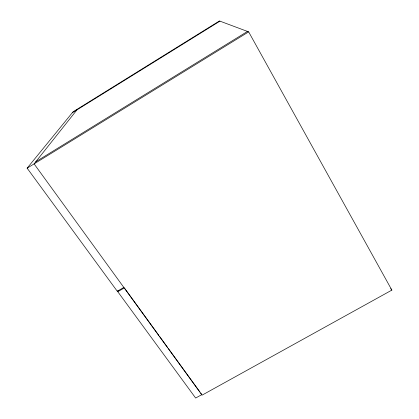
<?xml version="1.0" encoding="UTF-8"?>
<svg xmlns="http://www.w3.org/2000/svg" width="419" height="419" viewBox="0 0 419 419"><rect width="100%" height="100%" fill="white"/><g stroke="black" fill="none" stroke-linecap="round" stroke-linejoin="round"><path stroke-width="0.63" d="M200.691 393.038L201.843 394.619L195.647 398.05L117.786 291.708L117.99 290.419M76.97 109.867L34.101 163.881L202.073 395.159L391.865 290.11L248.65 31.865L219.441 20.95L73.079 111.789L27.135 168.171L117.273 291.252L123.835 287.434M72.262 112.79L219.954 21.139M35.819 161.718L247.488 31.43M27.135 168.171L248.65 31.865M117.786 291.708L124.338 287.895L158.869 335.446M390.707 288.644L391.865 290.11M159.639 336.504L167.694 347.597M168.464 348.655L199.921 391.98"/></g></svg>
